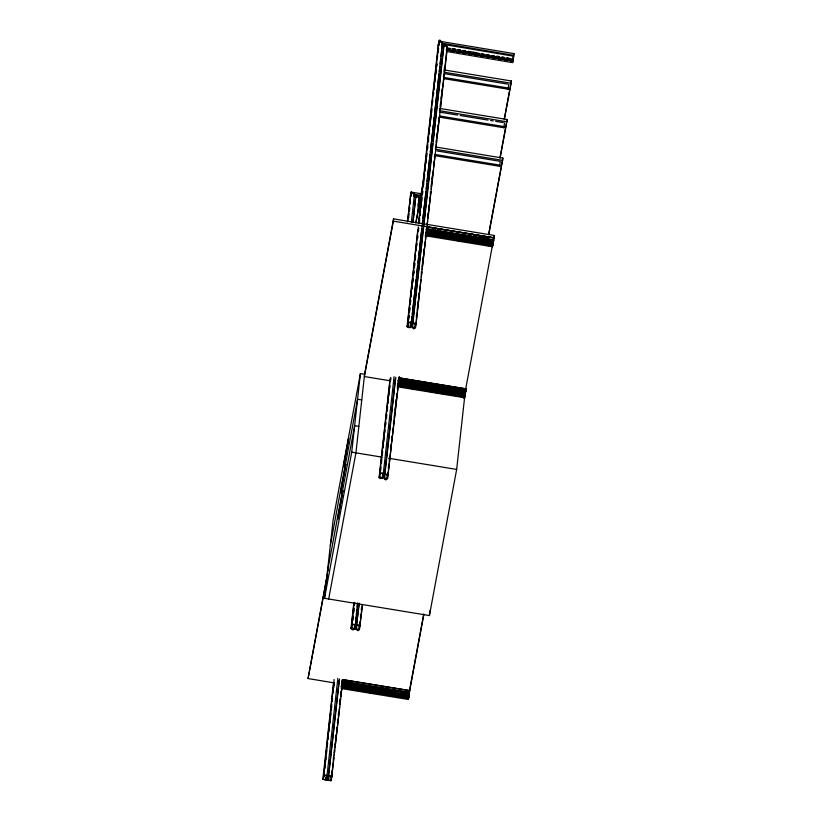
<?xml version="1.0" encoding="UTF-8"?>
<svg xmlns="http://www.w3.org/2000/svg" width="822" height="822" viewBox="0 0 822 822"><rect width="100%" height="100%" fill="white"/><g stroke="black" fill="none" stroke-linecap="round" stroke-linejoin="round"><path stroke-width="1.23" d="M414.709 194.629L411.195 192.05L411.051 193.725L411.041 192.101L421.183 193.725M418.778 223.039L439.02 41.162L513.945 53.594M443.818 46.433L444.301 44.82M444.579 70.456L446.778 49.741M324.269 773.656L323.642 776.502L334.122 679.517M342.949 679.496L331.482 777.787L331.985 771.036M327.69 780.016L331.112 780.859L331.276 779.307L330.495 780.571L327.968 779.924L328.286 778.383L328.954 778.804L328.759 776.019L331.287 776.358L331.245 777.509M354.107 602.464L351.569 625.367L352.206 625.439M351.826 627.474C349.216 627.258 353.121 631.769 354.683 628.922M355.721 629.282L359.378 629.888L362.338 604.478M390.368 377.801L379.661 474.51C387.624 468.612 378.099 487.641 380.278 472.753M399.348 376.507L387.809 476.082L387.809 473.143M383.915 477.87C383.206 480.14 389.762 479.257 387.131 477.767M418.347 226.851L407.64 323.56L408.277 323.632M415.788 322.193L415.788 325.132L447.456 46.875L446.849 48.066M411.791 327.475L415.398 328.153L416.096 323.077M438.794 42.415C439.996 45.518 437.294 35.058 442.421 43.268L513.75 55.3L513.36 57.448M513.298 58.187C513.842 60.561 512.055 59.102 506.948 58.033M513.092 59.287L513.113 58.681M409.294 693.583L408.318 699.532L409.171 694.765M408.986 694.713L408.996 695.176M465.221 393.676L465.55 391.837L427.512 385.58M410.455 196.838L410.62 195.153L407.404 221.889M418.038 210.648L419.477 197.814L418.799 199.109M418.47 223.625L438.208 45.457C437.664 42.867 439.945 45.498 438.527 44.213M442.287 43.669L441.856 45.313M326.488 779.955L322.83 779.359L323.365 778.002L323.529 779.41L326.118 779.749L326.447 778.126L325.656 778.259L326.827 775.68L324.351 775.218L323.96 776.317M323.426 779.215L324.279 771.55M332.016 776.461L328.451 775.947M350.994 628.511L353.809 603.029M352.217 625.398C359.05 620.559 349.453 639.454 352.299 622.007M359.861 622.737L359.717 626.939L362.481 605.197M382.733 478.24L379.219 477.859L379.312 476.421L379.836 476.678M388.272 474.746L384.614 474.119M410.795 326.889C410.568 329.026 404.845 326.365 407.835 325.553C406.366 327.752 412.274 328.06 410.538 325.296C408.698 328.091 413.795 317.929 408.287 323.591M407.661 326.55L408.226 321.433M438.208 45.518L438.414 44.316M416.251 323.776L412.593 323.169M334.503 682.918L308.055 678.561L327.464 573.54M465.344 390.84L456.662 469.424L429.413 615.565L324.485 598.303L333.157 519.72L360.406 373.578L364.598 374.267L355.926 452.86L328.677 598.991M324.485 598.303L351.724 452.162L360.406 373.578M322.83 779.359L333.537 682.62M324.844 766.957L325.122 763.926M325.687 759.323L325.964 756.302M326.529 751.246L326.817 748.678M327.228 744.886L327.516 742.317M328.081 737.262L328.358 734.693M328.934 730.09L329.211 727.069M329.776 722.466L330.054 719.435M330.629 714.832L330.896 711.811M331.461 706.745L331.749 704.187M332.17 700.395L332.448 697.827M333.044 693.11L333.3 690.203M333.866 685.599L334.143 682.579M324.813 768.683L325.111 766.032M325.533 762.22L325.964 758.408M326.365 754.699L326.807 750.774M327.207 747.075L327.629 743.263M328.05 739.451L328.358 736.789M328.903 731.827L329.201 729.165M329.745 724.192L330.043 721.541M330.475 717.729L330.896 713.917M331.297 710.208L331.739 706.283M332.283 701.32L332.561 698.772M333.835 687.336L334.133 684.675M326.139 780.109L326.704 775.012M326.827 777.283L337.832 678.407M342.147 682.537L341.983 684.068L342.209 682.116M409.109 694.498L409.654 690.593L342.497 679.547L342.219 681.767M393.317 221.159L393.574 218.888L494.31 235.462L494.063 237.722L393.317 221.159L364.352 376.538L389.536 380.678M352.72 618.195L352.998 615.647M353.563 610.561L353.85 608.023M352.186 623.61L351.59 628.327M352.689 620.374L353.111 616.562M353.542 612.75L353.881 608.362M354.662 602.577L354.385 605.126L354.683 602.464M352.71 620.261L352.998 617.723M353.563 612.637L353.84 610.099M355.443 624.843L357.601 602.855M355.505 622.172L356.07 617.065M356.358 614.517L356.933 609.41M357.21 606.862L357.498 604.314M379.076 477.644L389.936 379.63M407.702 221.293L410.805 193.293M380.637 470.79L381.069 466.968M381.49 463.156L381.829 458.768M382.333 455.532L382.672 451.144M383.175 447.908L383.514 443.52M383.884 441.548L384.347 435.999M384.871 432.649L385.169 429.998M385.713 425.025L386.001 422.487M386.443 418.552L386.761 414.278M387.265 411.041L387.604 406.654M388.107 403.417L388.446 399.03M388.96 395.793L389.279 391.508M389.803 388.159L390.111 385.508M390.645 380.535L390.933 377.997M408.688 217.83L409.007 213.556M409.397 211.47L409.818 207.658M410.24 203.846L410.548 201.195M411.082 196.222L411.39 193.56M383.083 475.578L394.087 376.702M411.349 222.536L414.442 194.208M398.218 382.394L398.454 380.381L465.622 391.426L465.406 393.296M398.434 380.463L398.742 377.801L465.899 388.847L465.365 392.762M407.054 326.694L417.771 229.955M408.647 317.652L408.935 315.083M409.49 310.028L409.777 307.459M410.332 302.393L410.62 299.825M411.041 296.043L411.473 292.2M411.884 288.409L412.171 285.84M412.736 280.785L413.014 278.216M413.579 273.161L413.867 270.592M414.422 265.527L414.709 262.968M415.131 259.146L415.552 255.334M416.117 250.278L416.405 247.71M419.354 221.036L419.641 218.477M420.206 213.412L420.484 210.843M421.049 205.777L421.337 203.219M423.443 184.169L423.731 181.611M424.296 176.545L424.573 173.987M425.138 168.911L425.426 166.363M425.981 161.287L426.269 158.728M427.532 147.302L427.82 144.744M428.375 139.678L428.663 137.12M429.228 132.044L429.505 129.496M430.07 124.42L430.358 121.872M430.913 116.796L431.201 114.237M432.464 102.812L432.752 100.253M433.317 95.177L433.595 92.629M434.16 87.553L434.437 85.005M435.002 79.919L435.29 77.381M435.855 72.295L436.133 69.747M436.554 65.935L436.842 63.397M437.396 58.311L437.684 55.773M438.249 50.687L438.527 48.138M407.804 325.728L408.257 321.803M408.657 318.104L408.955 315.453M409.5 310.48L409.808 307.818M410.342 302.856L410.651 300.194M411.195 295.221L411.473 292.683M412.747 281.237L413.045 278.586M413.589 273.613L413.887 270.962M414.432 265.989L414.74 263.338M415.274 258.365L415.583 255.704M416.127 250.731L416.405 248.193M420.217 213.874L420.515 211.213M421.059 206.24L421.337 203.702M424.316 176.894L424.604 174.356M425.149 169.383L425.447 166.722M425.991 161.759L426.269 159.211M429.228 132.517L429.536 129.866M430.081 124.893L430.379 122.231M430.923 117.269L431.211 114.72M433.338 95.547L433.626 92.999M434.17 88.026L434.468 85.375M435.013 80.402L435.311 77.751M435.855 72.778L436.143 70.23M438.249 51.169L438.558 48.508M408.616 319.84L408.924 317.179M409.469 312.216L409.767 309.555M410.312 304.582L410.61 301.931M411.154 296.958L411.462 294.307M412.007 289.334L412.284 286.786M412.706 282.974L413.014 280.323M413.548 275.349L413.856 272.688M414.401 267.725L414.699 265.064M415.244 260.091L415.552 257.44M416.816 246.004L417.093 243.456M417.638 238.483L417.946 235.832M418.49 230.859L418.788 228.208M419.333 223.235L419.631 220.573M420.176 215.6L420.484 212.949M421.018 207.976L421.326 205.325M421.748 201.513L422.148 197.814M422.57 193.992L422.878 191.341M423.422 186.368L423.72 183.717M424.265 178.744L424.563 176.083M425.108 171.12L425.416 168.459M425.96 163.486L426.258 160.835M426.659 157.136L427.08 153.324M427.502 149.501L427.81 146.85M428.354 141.877L428.652 139.226M429.197 134.253L429.505 131.592M430.04 126.629L430.348 123.968M430.769 120.156L431.19 116.344M431.591 112.645L432.012 108.833M434.129 89.762L434.437 87.111M434.972 82.138L435.28 79.477M435.824 74.504L436.122 71.853M436.667 66.88L436.955 64.342M438.239 52.783L438.516 50.245M439.061 45.272L439.369 42.621M410.373 327.454L410.651 324.896M411.401 323.067L442.421 43.268L439.195 41.11M411.062 324.628L411.997 316.532M412.284 313.983L416.127 279.531M416.415 276.983L417.689 265.506M417.977 262.948L418.552 257.851M418.83 255.293L419.405 250.196M419.682 247.638L421.82 228.506M422.395 223.399L422.672 220.851M422.96 218.303L425.95 191.505M426.238 188.957L426.803 183.851M427.091 181.302L430.081 154.515M430.358 151.957L433.348 125.17M433.636 122.622L434.201 117.515M434.489 114.967L437.479 88.17M437.766 85.622L439.04 74.134M439.328 71.586L439.893 66.479M440.181 63.931L440.756 58.824M441.034 56.276L441.609 51.169M441.887 48.621L442.524 43.926M426.248 231.085L426.433 229.43L493.601 240.476L493.395 242.243L426.217 231.198L493.354 242.521L493.118 243.754L490.652 242.87M493.344 241.812L493.878 237.907L426.721 226.862L426.341 229.626L493.549 240.702M408.678 696.47L408.781 695.371M409.017 694.98L409.366 693.172L342.178 682.198M429.413 615.565L429.978 610.499M465.694 390.614L398.536 379.538L465.694 390.614L465.807 389.412M435.023 155.666L499.642 166.301L500.279 161.348L436.924 150.919M439.277 117.135L503.896 127.759L504.533 122.807M443.531 78.593L508.16 89.228L508.787 84.265M512.887 60.181L512.568 62.585L512.866 61.085L446.274 49.937M512.651 62.051L513.935 53.646L513.688 54.858M492.83 244.226L493.015 242.634M493.313 241.709C493.036 244.442 492.584 246.384 492.625 246.281M513.442 58.054L513.658 56.215L443.767 44.45L447.353 46.638L446.839 48.231M502.602 160.331L502.858 158.06L435.691 147.015L435.444 149.275L502.602 160.331L488.802 234.352M506.855 121.79L507.112 119.519L439.945 108.473L439.698 110.744L506.855 121.79L500.064 158.245M511.109 83.248L511.366 80.988L444.199 69.942L443.952 72.202L511.109 83.248L504.318 119.714M327.824 780.386L328.112 777.848M328.194 777.509L339.106 680.359M328.708 775.68L339.527 678.993M330.855 779.585L331.307 775.66M333.28 760.083L333.557 757.052M334.133 752.449L334.4 749.541M334.996 744.824L335.284 742.276M335.849 737.2L336.136 734.652M336.568 730.84L336.845 727.809M337.431 723.206L337.708 720.185M338.284 715.582L338.572 712.561M339.856 701.598L340.144 698.577M340.719 693.974L341.007 691.425M341.582 686.339L341.86 683.801M331.441 779.564L333.886 757.874M334.174 755.326L334.749 750.219M335.037 747.671L339.63 706.848M339.918 704.29L340.493 699.183M340.781 696.635L342.075 685.158M355.988 629.539L358.865 604.591M356.614 625.09L359.286 603.204M359.43 626.549C354.077 619.49 357.96 642.157 359.759 622.275M360.416 617.764L360.724 615.103M361.269 610.13L361.577 607.479M384.449 475.804L395.351 378.644M412.87 222.125L415.706 196.489M384.963 473.965L395.783 377.277M413.158 222.074L415.881 195.523M387.501 475.794C382.59 467.769 385.528 490.991 387.707 472.681M388.385 468.54L388.662 465.509M389.248 460.906L389.525 457.885M390.82 446.921L391.097 443.901M391.673 439.297L391.96 436.277M392.536 431.673L392.824 429.125M393.399 424.039L393.676 421.501M394.108 417.689L394.396 414.658M394.971 410.055L395.248 407.034M395.824 402.431L396.112 399.4M396.543 396.07L396.831 393.533M397.406 388.446L397.684 385.415M418.018 205.366L418.306 202.829M387.686 477.859L391.426 444.681M391.714 442.133L397.18 393.646M397.468 391.097L398.331 383.442M418.182 207.37L418.881 200.845M412.428 324.854L417.925 276.058M418.203 273.51L423.33 227.694M423.905 222.608L432.732 143.716M433.019 141.168L443.695 45.498M412.942 323.015L444.127 44.419M415.48 324.854C411.031 316.675 412.911 338.972 415.542 323.005M416.364 317.59L416.62 314.682M417.216 309.966L417.504 307.418M417.936 303.606L418.223 300.585M418.799 295.982L419.076 292.951M421.234 274.363L421.511 271.342M422.087 266.739L422.374 263.708M422.95 259.105L423.238 256.567M423.803 251.481L424.09 248.943M424.522 245.12L424.799 242.1M425.385 237.496L425.662 234.476L492.768 245.624M427.81 215.878L428.098 212.857M428.673 208.254L428.93 205.346M429.536 200.63L429.814 198.081M430.245 194.269L430.533 191.732M431.108 186.645L431.386 183.614M431.961 179.011L432.249 175.99M433.543 165.027L433.821 162.006M434.396 157.403L434.684 154.372M436.112 142.144L436.4 139.606M436.831 135.784L437.119 132.763M437.694 128.16L437.972 125.139M438.547 120.536L438.835 117.505M440.119 106.552L440.407 103.521M440.982 98.917L441.239 96.01M441.846 91.293L442.133 88.745M443.418 77.309L443.695 74.278M444.27 69.675L444.558 66.654M416.384 320.529L420.987 279.696M421.275 277.148L421.85 272.041M422.138 269.493L425.159 242.696M425.447 240.147L426.31 232.492M427.173 224.838L427.604 221.005M427.892 218.457L430.913 191.67M431.201 189.111L433.358 169.979M433.646 167.421L435.085 154.659M436.092 145.73L436.667 140.634M436.955 138.075L439.256 117.659M440.263 108.73L442.421 89.598M442.709 87.04L443.716 78.111M409.387 692.669L342.281 681.263L342.394 680.174M341.603 685.548L341.973 683.996M408.75 696.635L341.541 685.651L408.76 696.624M397.776 383.987L464.954 394.95L465.18 394.375M492.923 244.042L425.847 232.708M493.334 241.442L493.282 241.041M493.436 240.825L492.799 244.781L425.611 233.767M512.856 61.003L446.295 49.823M512.938 59.564L447.117 48.354M409.151 695.073L341.993 683.894M465.098 393.892L464.574 397.745L397.396 386.751L397.632 385.528L464.8 396.574M465.416 393.039L398.28 382.035M408.75 696.409L341.49 685.908M513.041 59.092L512.866 59.965L513.103 57.961M512.897 60.109L513.02 59.451M426.495 228.711L493.662 239.788M492.789 244.812L425.58 234.085M342.25 681.51L409.448 692.309M398.506 379.692L398.208 381.357M464.738 396.142L465.54 391.847L461.687 391.436M465.663 390.82L465.016 394.848L397.807 383.802M408.955 694.847L423.751 614.938M341.664 685.147L408.914 696.357M493.169 242.305L493.231 242.634M426.454 228.927L493.601 240.116M513.411 58.228L513.175 59.492M409.12 695.114L341.962 684.171M330.321 545.407L357.57 399.276L361.762 399.965M327.403 571.855L354.652 425.714L358.844 426.413M364.598 374.267L393.574 218.888M327.937 571.043L328.399 568.536M308.055 678.561L327.454 574.557M442.236 45.241L444.815 45.292M414.257 196.181C414.987 194.424 413.343 197.146 415.511 197.157M446.665 51.18L446.86 50.142M419.477 197.886L419.015 199.109M423.813 179.309L415.829 223.06L423.792 180.316M418.624 222.875L419.559 217.84M407.64 323.56L408.061 322.234L411.247 322.738M323.406 776.225L323.868 774.889L327.125 775.917M351.569 625.367L352.001 624.042L355.176 624.545M379.661 474.51C379.024 471.859 384.069 473.174 383.442 474.5M342.25 680.77L342.486 679.558M425.611 234.578L425.395 235.77L492.563 246.764M410.877 325.615L410.928 326.149M326.653 778.28L326.581 778.886M354.806 627.422L354.857 627.967M382.898 476.565L382.826 477.171M412.243 325.841L412.089 326.437M328.009 778.506L327.824 779.287M356.173 627.648L356.018 628.244M356.358 626.662L356.347 625.943M384.264 476.791L383.987 477.459M508.16 89.228L508.376 88.046L443.746 77.422M504.328 118.697L511.366 80.988M503.896 127.759L504.122 126.588L439.493 115.953M500.074 157.238L507.112 119.519M499.642 166.301L499.868 165.119L435.239 154.495M488.587 234.589L502.858 158.06M409.048 692.864L423.772 613.921M463.927 398.403L494.31 235.462M465.653 390.265L465.889 388.857L398.732 377.812M464.656 397.201L464.841 396.296L443.264 392.844M397.838 383.617L465.026 394.704L465.375 393.471L398.218 382.425M409.644 690.603L342.466 679.63M443.479 46.309L442.483 44.902M443.603 46.268L443.561 45.652M443.808 46.474L444.301 44.933M492.81 245.326L425.632 234.321M426.71 226.862L493.868 237.907M493.601 240.476L426.371 229.482M415.11 326.817L415.675 326.848M359.019 628.738L359.604 628.655M411.308 324.094L411.319 323.478M382.918 477.284L382.816 477.839M355.31 625.542L355.32 624.926M354.796 628.327L354.693 628.881M327.814 779.318L327.598 779.903M421.203 196.314L416.148 195.472L415.819 195.996M444.168 73.641L507.523 84.06M439.914 112.172L457.649 115.09M460.186 115.512L488.063 120.094M490.6 120.515L493.128 120.926M495.666 121.348L503.27 122.601M432.978 228.434L435.516 228.855M438.044 229.266L440.582 229.687M463.392 233.438L465.92 233.859M468.458 234.27L470.996 234.691M476.061 235.524L473.523 235.102L476.03 235.606M478.599 235.935L481.127 236.356M483.665 236.777L486.203 237.188M438.023 229.359L440.551 229.77M468.427 234.352L470.965 234.773M426.423 229.153L493.57 240.301M427.563 230.057L450.446 233.808M452.86 234.332L455.522 234.64M457.967 235.092L460.587 235.472M463.084 235.924L465.653 236.304M468.16 236.757L470.718 237.137M473.225 237.589L475.794 237.969M478.25 238.401L480.86 238.801M483.326 239.233L485.925 239.644M488.391 240.065L493.529 240.887M427.532 230.242L430.122 230.612M432.649 231.064L435.198 231.444M437.715 231.896L440.263 232.277M442.801 232.698L445.329 233.109M447.815 233.54L450.405 233.951M452.932 234.362L455.47 234.784M426.022 232.236L457.69 237.527M460.228 237.938L462.765 238.359M465.19 238.709L467.831 239.192M470.266 239.541L472.897 240.024M475.445 240.363L477.962 240.856M480.51 241.195L483.059 241.576M485.586 242.038L488.124 242.408M425.888 232.503L493.138 243.661M425.714 233.222L492.892 244.226M425.683 233.407L492.851 244.411M425.652 233.582L492.83 244.555M425.591 233.921L492.748 244.966M425.621 234.393L492.789 245.439M459.693 240.805L457.155 240.394L459.662 240.897M426.721 235.472L429.248 235.893M486.275 245.275L488.813 245.686M411.185 324.772L412.264 324.947M411.041 325.522L412.13 325.697M402.461 378.963L404.999 379.384M407.537 379.805L410.065 380.216M412.603 380.637L415.141 381.048M417.668 381.47L420.206 381.881M422.744 382.302L425.272 382.723M427.81 383.134L430.348 383.555M432.875 383.966L435.413 384.388M398.557 379.466L465.714 390.512M398.475 379.908L465.653 390.923M398.444 380.093L465.632 391.067M398.413 380.278L465.591 391.251M398.362 380.617L465.571 391.611M398.382 380.75L414.863 383.504M417.37 383.956L419.939 384.336M422.436 384.788L425.005 385.169M402.163 381.5L408.503 382.538M411 383.093L413.569 383.381M436.348 387.224L438.917 387.542M441.414 388.056L443.983 388.374M446.49 388.888L449.059 389.217M451.555 389.72L454.124 390.049M456.631 390.522L459.19 390.882M399.317 383.391L401.845 383.812M406.931 384.604L404.383 384.223L406.9 384.717M409.448 385.056L411.997 385.436M417.062 386.278L414.524 385.898L417.042 386.391M419.59 386.73L422.128 387.111M427.204 387.943L424.655 387.563L427.183 388.056M429.721 388.395L432.269 388.775M434.797 389.227L437.335 389.607M439.862 390.06L442.411 390.44M460.135 393.399L462.683 393.779M399.307 383.473L401.835 383.884M409.438 385.138L411.976 385.549M419.58 386.802L422.107 387.224M429.711 388.467L432.249 388.888M434.787 389.309L437.314 389.72M439.852 390.142L446.192 391.18M448.72 391.601L451.257 392.012M453.795 392.433L456.323 392.844M458.861 393.265L465.19 394.303M397.91 383.453L465.16 394.611M397.735 384.162L464.913 395.135M397.704 384.347L464.882 395.32M397.673 384.532L464.851 395.505M397.632 384.717L464.82 395.69M398.886 385.076L464.779 395.916M398.876 385.241L464.851 396.173L397.663 385.261L435.66 391.591M438.198 392.012L440.736 392.423M401.27 386.843L403.808 387.254M410.147 388.303L412.675 388.714M415.213 389.135L417.751 389.546M420.278 389.967L422.816 390.378M425.354 390.799L427.882 391.221M430.42 391.632L438.023 392.885M440.561 393.296L443.089 393.717M445.627 394.139L448.185 394.468M450.692 394.971L453.251 395.3M455.758 395.803L458.327 396.132M460.834 396.636L464.656 397.18M351.724 452.162L382.374 457.207M388.662 458.244L456.662 469.424M383.206 475.712L384.285 475.897M383.062 476.472L384.151 476.647M356.871 624.823L360.18 625.583M355.114 626.58L356.203 626.754M354.97 627.33L356.06 627.515M346.216 680.708L348.754 681.13M380.401 686.421L382.97 686.75M385.477 687.254L388.035 687.593M342.199 681.839L409.366 692.854M342.168 682.024L409.346 692.997M342.106 682.363L409.325 693.357M342.086 682.496L353.552 684.407M356.06 684.818L377.627 688.374M380.093 688.795L382.692 689.206M385.158 689.627L387.768 690.038M390.224 690.459L392.834 690.87M395.3 691.292L397.899 691.703M400.365 692.134L408.041 693.378M344.572 683.144L347.161 683.514M349.689 683.966L352.237 684.346M359.831 685.63L362.368 686.01M364.855 686.432L367.444 686.843M369.921 687.274L372.51 687.685M375.048 688.096L377.575 688.517M380.113 688.928L382.651 689.35M343.062 685.137L345.61 685.517M348.138 685.969L350.675 686.349M353.203 686.802L355.751 687.182M358.269 687.634L360.817 688.014M363.345 688.476L365.882 688.857M368.41 689.309L370.938 689.72M382.23 691.61L384.768 692.032M387.306 692.443L389.947 692.854M395.022 693.686L392.484 693.265L395.012 693.758M397.55 694.097L400.088 694.518M405.154 695.35L402.626 694.929L405.143 695.422M343.051 685.209L345.589 685.63M348.127 686.051L350.655 686.462M353.193 686.884L374.729 690.429M377.267 690.84L379.805 691.261M382.333 691.672L384.871 692.093M387.409 692.504L389.936 692.925M397.54 694.179L400.078 694.59M341.52 685.723L408.698 696.737M341.459 686.093L408.637 697.066M341.418 686.278L408.596 697.251M341.387 686.462L408.575 697.436M341.366 686.606L408.524 697.662M341.356 686.781L408.513 697.827M341.336 686.832L408.575 698.022M341.397 687.089L408.555 698.135M341.387 687.274L408.544 698.32M358.967 690.881L361.526 691.21M364.033 691.713L366.591 692.042M369.099 692.545L371.667 692.874M341.151 688.497L408.339 699.46M326.951 777.427L328.04 777.602M326.807 778.187L327.896 778.362M447.014 49.865L512.753 60.92M411.247 192.071L414.452 194.28L420.71 195.328M414.339 195.821L416.836 196.232M452.973 48.806L455.491 49.228M460.505 50.08L457.998 49.649L460.484 50.193M463.022 50.502L465.529 50.923M468.047 51.344L470.554 51.776M473.061 52.197L475.578 52.618M496.92 56.225L499.437 56.646M501.944 57.078L504.461 57.499M506.969 57.92L509.476 58.352M447.928 48.066L450.446 48.488M452.953 48.919L455.46 49.341M463.002 50.615L465.509 51.036M468.016 51.457L479.318 53.368M481.836 53.79L484.343 54.221M486.86 54.642L489.367 55.064M491.875 55.495L494.392 55.917M496.899 56.338L499.416 56.759M501.923 57.191L504.431 57.612M446.459 51.457L512.568 62.626M418.326 200.774L420.833 201.195M442.565 43.7L442.657 43.936M443.675 45.066L443.767 44.552M414.586 194.65L414.452 195.461M415.593 196.561L415.634 197.116L415.655 196.232M444.332 44.84L446.716 46.453M443.469 46.196L442.257 45.323M415.48 197.249L414.267 196.345M416.435 195.934L418.737 197.403M416.148 195.359L419.477 197.783L416.148 195.472M444.127 44.522L447.425 46.926M384.542 474.53L384.532 475.147M415.983 197.629L416.127 195.811L415.922 197.681M414.689 194.886L414.452 194.28M338.304 515.25L337.883 519.031L342.918 490.498L338.304 515.25M341.181 488.915L340.76 492.697L345.795 464.163L341.181 488.915M344.048 462.981L343.627 466.762L348.662 438.239L344.048 462.981M414.298 194.65L413.98 196.242L414.309 194.68"/></g></svg>
